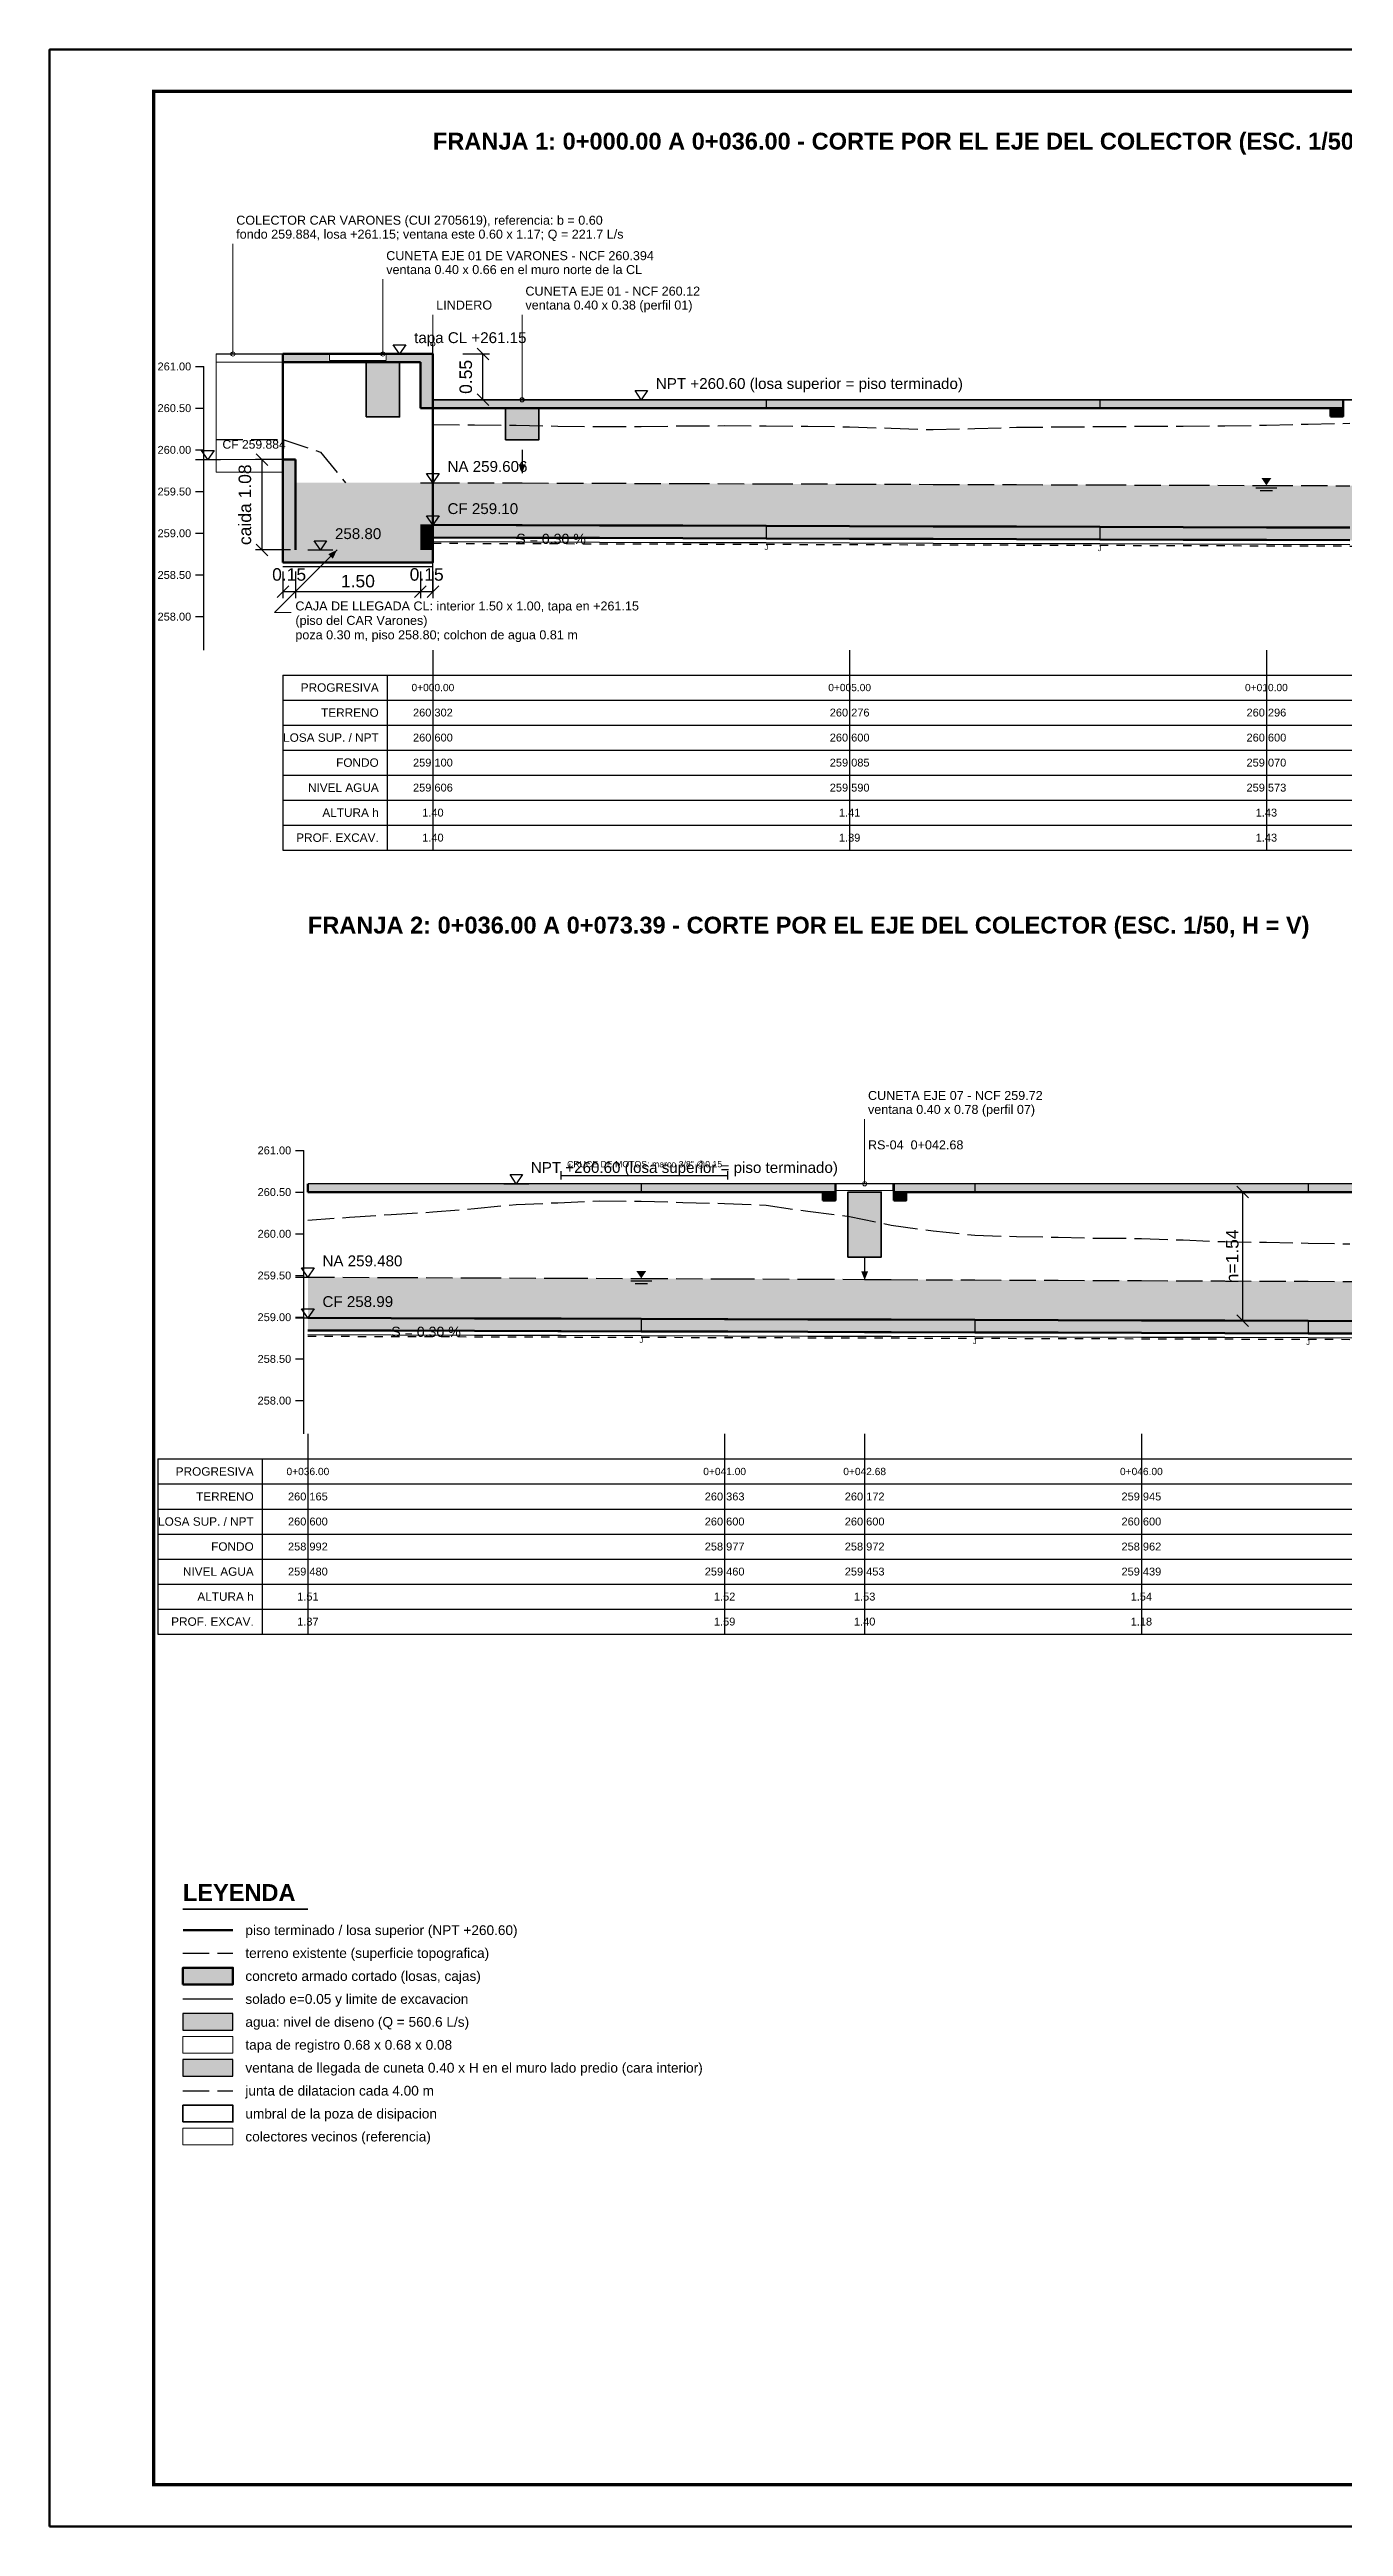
# Model space of a CAD drawing. Header units: metres. Extents: x 349021 to 349543, y 9281040 to 9281959.
# Drawn here: x 349240.98 to 349256.5, y 9281839.79 to 9281869.49 of the extents above; entities that cross this region are included whole.
import ezdxf
from ezdxf.enums import TextEntityAlignment as Align

# ---------------------------------------------------------------- set-up
doc = ezdxf.new("R2010")
doc.units = ezdxf.units.M
doc.header["$LTSCALE"] = 0.25
for name, pattern in [('DASHED', [1.524, 1.27, -0.254]), ('HIDDEN', [0.375, 0.25, -0.125]), ('PHANTOM', [6.35, 3.175, -0.635, 0.635, -0.635, 0.635, -0.635])]:
    doc.linetypes.add(name, pattern=pattern)
for name, color, linetype, lineweight in [('AGUA', 150, 'DASHED', 25), ('ARQ-BASE', 8, 'CONTINUOUS', 13), ('CONCRETO', 250, 'CONTINUOUS', 50), ('COTAS', 94, 'CONTINUOUS', 18), ('CUNETA', 3, 'CONTINUOUS', 35), ('LLAMADAS', 30, 'CONTINUOUS', 18), ('MARCO', 7, 'CONTINUOUS', 50), ('MARCO-METALICO', 32, 'CONTINUOUS', 40), ('POZA', 34, 'CONTINUOUS', 35), ('REGISTRO-TAPA', 30, 'CONTINUOUS', 18), ('TERRENO', 7, 'CONTINUOUS', 30), ('TITULOS', 160, 'CONTINUOUS', 35)]:
    doc.layers.add(name, color=color, linetype=linetype, lineweight=lineweight)
for name, color, linetype, true_color in [('AGUA-RELLENO', 150, 'CONTINUOUS', 0xcde4f6), ('CONCRETO-ACHURADO', 8, 'CONTINUOUS', 0xe2e2e2), ('ISO-CUNETA', 94, 'CONTINUOUS', 0xa8d6a8)]:
    doc.layers.add(name, color=color, linetype=linetype, true_color=true_color)
for name, color, linetype in [('AGUA-SIMBOLO', 150, 'CONTINUOUS'), ('CRUCE-VEHICULAR', 30, 'CONTINUOUS'), ('EXCAVACION', 8, 'HIDDEN'), ('FLUJO', 150, 'CONTINUOUS'), ('GUITARRA', 8, 'CONTINUOUS'), ('JUNTAS', 8, 'DASHED'), ('LEYENDA', 7, 'CONTINUOUS'), ('LINDERO', 6, 'PHANTOM'), ('NIVELES', 7, 'CONTINUOUS'), ('PROGRESIVAS', 5, 'CONTINUOUS'), ('SOLADO', 8, 'CONTINUOUS'), ('TERRENO-EXISTENTE', 8, 'DASHED'), ('TEXTOS', 7, 'CONTINUOUS')]:
    doc.layers.add(name, color=color, linetype=linetype)
doc.styles.get("Standard").update_dxf_attribs({"font": 'arial.ttf'})
doc.styles.add('TITULOS', font='arialbd.ttf')
doc.dimstyles.new('COT-50', dxfattribs={"dimscale": 0.05, "dimtxt": 3, "dimasz": 2.2, "dimexe": 1.6, "dimexo": 1.2, "dimgap": 1, "dimtad": 1, "dimzin": 0, "dimdsep": 46, "dimtxsty": 'Standard', "dimtsz": 1.4, "dimcen": 2.5, "dimclrd": 256, "dimclre": 256, "dimclrt": 7, "dimazin": 3, "dimtfac": 1, "dimtmove": 0, "dimatfit": 3})

# ---------------------------------------------------------------- blocks, each defined once
blk = doc.blocks.new('SIMB-AGUA')
at = {"layer": 'AGUA-SIMBOLO'}
for p, q in [((-2.5, -0.6), (2.5, -0.6)), ((-1.5, -1.2), (1.5, -1.2))]:
    blk.add_line(p, q, dxfattribs=at)
blk.add_solid([(0, 0), (-1.2, 1.8), (1.2, 1.8)], dxfattribs=at)
blk = doc.blocks.new('SIMB-FLECHA')
at = {"layer": 'FLUJO'}
blk.add_lwpolyline([(-4, 0), (4, 0)], dxfattribs=at)
blk.add_solid([(4, 0), (1, 1.2), (1, -1.2)], dxfattribs=at)
blk = doc.blocks.new('SIMB-NIVEL')
at = {"layer": 'NIVELES'}
blk.add_line((-3, 0), (3, 0), dxfattribs=at)
blk.add_lwpolyline([(0, 0), (-1.5, 2.2), (1.5, 2.2)], close=True, dxfattribs=at)

msp = doc.modelspace()

# ---------------------------------------------------------------- hatches: boundary and pattern name
at = {"layer": 'AGUA-RELLENO', "true_color": 0xcde4f6}
h = msp.add_hatch(color=7, dxfattribs=at)
h.dxf.hatch_style = 1
h.paths.add_polyline_path([(349243.93, 9281863.49), (349245.43, 9281863.49), (349245.43, 9281863.79), (349245.58, 9281863.79), (349245.58, 9281864.296), (349243.93, 9281864.296)])
h = msp.add_hatch(color=7, dxfattribs=at)
h.dxf.hatch_style = 1
h.paths.add_polyline_path([(349245.58, 9281863.79), (349246.58, 9281863.787), (349246.65, 9281863.787), (349247.58, 9281863.784), (349248.58, 9281863.781), (349249.58, 9281863.778), (349250.58, 9281863.775), (349251.58, 9281863.772), (349252.58, 9281863.769), (349253.58, 9281863.766), (349254.58, 9281863.763), (349255.58, 9281863.76), (349256.58, 9281863.757), (349256.85, 9281863.756), (349257.58, 9281863.754), (349258.58, 9281863.751), (349259.58, 9281863.748), (349260.58, 9281863.745), (349261.58, 9281863.742), (349262.58, 9281863.739), (349263.58, 9281863.736), (349264.58, 9281863.733), (349265.58, 9281863.73), (349266.58, 9281863.727), (349267.58, 9281863.724), (349268.58, 9281863.721), (349269.58, 9281863.718), (349270.58, 9281863.715), (349271.58, 9281863.712), (349271.9, 9281863.711), (349271.9, 9281863.711), (349272.58, 9281863.709), (349273.58, 9281863.706), (349274.58, 9281863.703), (349275.58, 9281863.7), (349276.58, 9281863.697), (349276.91, 9281863.696), (349276.91, 9281863.696), (349277.58, 9281863.694), (349278.08, 9281863.692), (349278.58, 9281863.691), (349279.58, 9281863.688), (349280.58, 9281863.685), (349281.58, 9281863.682), (349281.58, 9281864.17), (349280.58, 9281864.173), (349279.58, 9281864.177), (349278.58, 9281864.181), (349278.08, 9281864.183), (349277.58, 9281864.185), (349276.91, 9281864.187), (349276.91, 9281864.187), (349276.58, 9281864.189), (349275.58, 9281864.192), (349274.58, 9281864.196), (349273.58, 9281864.2), (349272.58, 9281864.203), (349271.9, 9281864.206), (349271.9, 9281864.206), (349271.58, 9281864.207), (349270.58, 9281864.211), (349269.58, 9281864.214), (349268.58, 9281864.218), (349267.58, 9281864.221), (349266.58, 9281864.225), (349265.58, 9281864.229), (349264.58, 9281864.232), (349263.58, 9281864.236), (349262.58, 9281864.239), (349261.58, 9281864.242), (349260.58, 9281864.246), (349259.58, 9281864.249), (349258.58, 9281864.253), (349257.58, 9281864.256), (349256.85, 9281864.259), (349256.58, 9281864.26), (349255.58, 9281864.263), (349254.58, 9281864.266), (349253.58, 9281864.27), (349252.58, 9281864.273), (349251.58, 9281864.276), (349250.58, 9281864.28), (349249.58, 9281864.283), (349248.58, 9281864.286), (349247.58, 9281864.29), (349246.65, 9281864.293), (349246.58, 9281864.293), (349245.58, 9281864.296)])
h = msp.add_hatch(color=7, dxfattribs=at)
h.dxf.hatch_style = 1
h.paths.add_polyline_path([(349244.08, 9281854.282), (349245.08, 9281854.279), (349246.08, 9281854.276), (349247.08, 9281854.273), (349247.12, 9281854.273), (349247.12, 9281854.273), (349248.08, 9281854.27), (349249.08, 9281854.267), (349249.12, 9281854.267), (349249.12, 9281854.267), (349250.08, 9281854.264), (349250.76, 9281854.262), (349251.08, 9281854.261), (349252.08, 9281854.258), (349253.08, 9281854.255), (349254.08, 9281854.252), (349255.08, 9281854.249), (349256.08, 9281854.246), (349257.08, 9281854.243), (349258.08, 9281854.24), (349259.08, 9281854.237), (349260.08, 9281854.234), (349261.08, 9281854.231), (349262.08, 9281854.228), (349263.08, 9281854.225), (349264.08, 9281854.222), (349265.08, 9281854.219), (349266.08, 9281854.216), (349266.885, 9281854.214), (349266.89, 9281854.214), (349267.08, 9281854.213), (349268.08, 9281854.21), (349268.97, 9281854.207), (349269.08, 9281854.207), (349270.08, 9281854.204), (349271.08, 9281854.201), (349272.08, 9281854.198), (349273.08, 9281854.195), (349274.08, 9281854.192), (349274.967, 9281854.189), (349274.97, 9281854.189), (349275.08, 9281854.189), (349276.08, 9281854.186), (349277.08, 9281854.183), (349277.64, 9281854.181), (349277.967, 9281854.18), (349277.967, 9281854.549), (349277.64, 9281854.568), (349277.08, 9281854.58), (349276.08, 9281854.595), (349275.08, 9281854.607), (349274.97, 9281854.608), (349274.967, 9281854.608), (349274.08, 9281854.616), (349273.08, 9281854.625), (349272.08, 9281854.632), (349271.08, 9281854.64), (349270.08, 9281854.646), (349269.08, 9281854.653), (349268.97, 9281854.654), (349268.08, 9281854.659), (349267.08, 9281854.665), (349266.89, 9281854.666), (349266.885, 9281854.666), (349266.08, 9281854.671), (349265.08, 9281854.676), (349264.08, 9281854.681), (349263.08, 9281854.687), (349262.08, 9281854.692), (349261.08, 9281854.697), (349260.08, 9281854.701), (349259.08, 9281854.706), (349258.08, 9281854.711), (349257.08, 9281854.715), (349256.08, 9281854.72), (349255.08, 9281854.724), (349254.08, 9281854.729), (349253.08, 9281854.733), (349252.08, 9281854.737), (349251.08, 9281854.741), (349250.76, 9281854.743), (349250.08, 9281854.746), (349249.12, 9281854.75), (349249.12, 9281854.75), (349249.08, 9281854.75), (349248.08, 9281854.754), (349247.12, 9281854.758), (349247.12, 9281854.758), (349247.08, 9281854.758), (349246.08, 9281854.762), (349245.08, 9281854.766), (349244.08, 9281854.77)])
h = msp.add_hatch(color=7, dxfattribs=at)
h.dxf.hatch_style = 1
h.paths.add_polyline_path([(349242.58, 9281845.74), (349243.18, 9281845.74), (349243.18, 9281845.94), (349242.58, 9281845.94)])
at = {"layer": 'CONCRETO-ACHURADO', "true_color": 0xe2e2e2}
h = msp.add_hatch(color=7, dxfattribs=at)
h.dxf.hatch_style = 1
h.paths.add_polyline_path([(349243.78, 9281865.74), (349244.33, 9281865.74), (349244.33, 9281865.84), (349243.78, 9281865.84)])
h = msp.add_hatch(color=7, dxfattribs=at)
h.dxf.hatch_style = 1
h.paths.add_polyline_path([(349245.03, 9281865.74), (349245.58, 9281865.74), (349245.58, 9281865.84), (349245.03, 9281865.84)])
h = msp.add_hatch(color=7, dxfattribs=at)
h.dxf.hatch_style = 1
h.paths.add_polyline_path([(349245.43, 9281865.19), (349245.58, 9281865.19), (349245.58, 9281865.74), (349245.43, 9281865.74)])
h = msp.add_hatch(color=7, dxfattribs=at)
h.dxf.hatch_style = 1
h.paths.add_polyline_path([(349245.58, 9281865.29), (349256.5, 9281865.29), (349256.5, 9281865.19), (349255.58, 9281865.19), (349254.58, 9281865.19), (349253.58, 9281865.19), (349252.58, 9281865.19), (349251.58, 9281865.19), (349250.58, 9281865.19), (349249.58, 9281865.19), (349248.58, 9281865.19), (349247.58, 9281865.19), (349246.65, 9281865.19), (349246.58, 9281865.19), (349245.58, 9281865.19)])
h = msp.add_hatch(color=7, dxfattribs=at)
h.dxf.hatch_style = 1
h.paths.add_polyline_path([(349256.35, 9281865.09), (349256.5, 9281865.09), (349256.5, 9281865.19), (349256.35, 9281865.19)])
h = msp.add_hatch(color=7, dxfattribs=at)
h.dxf.hatch_style = 1
h.paths.add_polyline_path([(349243.78, 9281863.49), (349243.93, 9281863.49), (349243.93, 9281864.574), (349243.78, 9281864.574)])
h = msp.add_hatch(color=7, dxfattribs=at)
h.dxf.hatch_style = 1
h.paths.add_polyline_path([(349245.43, 9281863.49), (349245.58, 9281863.49), (349245.58, 9281863.79), (349245.43, 9281863.79)])
h = msp.add_hatch(color=7, dxfattribs=at)
h.dxf.hatch_style = 1
h.paths.add_polyline_path([(349245.58, 9281863.79), (349246.58, 9281863.787), (349246.65, 9281863.787), (349247.58, 9281863.784), (349248.58, 9281863.781), (349249.58, 9281863.778), (349250.58, 9281863.775), (349251.58, 9281863.772), (349252.58, 9281863.769), (349253.58, 9281863.766), (349254.58, 9281863.763), (349255.58, 9281863.76), (349256.58, 9281863.757), (349256.85, 9281863.756), (349257.58, 9281863.754), (349258.58, 9281863.751), (349259.58, 9281863.748), (349260.58, 9281863.745), (349261.58, 9281863.742), (349262.58, 9281863.739), (349263.58, 9281863.736), (349264.58, 9281863.733), (349265.58, 9281863.73), (349266.58, 9281863.727), (349267.58, 9281863.724), (349268.58, 9281863.721), (349269.58, 9281863.718), (349270.58, 9281863.715), (349271.58, 9281863.712), (349271.9, 9281863.711), (349271.9, 9281863.711), (349272.58, 9281863.709), (349273.58, 9281863.706), (349274.58, 9281863.703), (349275.58, 9281863.7), (349276.58, 9281863.697), (349276.91, 9281863.696), (349276.91, 9281863.696), (349277.58, 9281863.694), (349278.08, 9281863.692), (349278.58, 9281863.691), (349279.58, 9281863.688), (349280.58, 9281863.685), (349281.58, 9281863.682), (349281.58, 9281863.532), (349280.58, 9281863.535), (349279.58, 9281863.538), (349278.58, 9281863.541), (349278.08, 9281863.542), (349277.58, 9281863.544), (349276.91, 9281863.546), (349276.91, 9281863.546), (349276.58, 9281863.547), (349275.58, 9281863.55), (349274.58, 9281863.553), (349273.58, 9281863.556), (349272.58, 9281863.559), (349271.9, 9281863.561), (349271.9, 9281863.561), (349271.58, 9281863.562), (349270.58, 9281863.565), (349269.58, 9281863.568), (349268.58, 9281863.571), (349267.58, 9281863.574), (349266.58, 9281863.577), (349265.58, 9281863.58), (349264.58, 9281863.583), (349263.58, 9281863.586), (349262.58, 9281863.589), (349261.58, 9281863.592), (349260.58, 9281863.595), (349259.58, 9281863.598), (349258.58, 9281863.601), (349257.58, 9281863.604), (349256.85, 9281863.606), (349256.58, 9281863.607), (349255.58, 9281863.61), (349254.58, 9281863.613), (349253.58, 9281863.616), (349252.58, 9281863.619), (349251.58, 9281863.622), (349250.58, 9281863.625), (349249.58, 9281863.628), (349248.58, 9281863.631), (349247.58, 9281863.634), (349246.65, 9281863.637), (349246.58, 9281863.637), (349245.58, 9281863.64)])
h = msp.add_hatch(color=7, dxfattribs=at)
h.dxf.hatch_style = 1
h.paths.add_polyline_path([(349243.78, 9281863.34), (349245.58, 9281863.34), (349245.58, 9281863.49), (349243.78, 9281863.49)])
h = msp.add_hatch(color=7, dxfattribs=at)
h.dxf.hatch_style = 1
h.paths.add_polyline_path([(349244.08, 9281855.89), (349250.41, 9281855.89), (349250.41, 9281855.79), (349250.08, 9281855.79), (349249.12, 9281855.79), (349249.12, 9281855.79), (349249.08, 9281855.79), (349248.08, 9281855.79), (349247.12, 9281855.79), (349247.12, 9281855.79), (349247.08, 9281855.79), (349246.08, 9281855.79), (349245.08, 9281855.79), (349244.08, 9281855.79)])
h = msp.add_hatch(color=7, dxfattribs=at)
h.dxf.hatch_style = 1
h.paths.add_polyline_path([(349251.11, 9281855.89), (349259.73, 9281855.89), (349259.73, 9281855.79), (349259.08, 9281855.79), (349258.08, 9281855.79), (349257.08, 9281855.79), (349256.08, 9281855.79), (349255.08, 9281855.79), (349254.08, 9281855.79), (349253.08, 9281855.79), (349252.08, 9281855.79), (349251.11, 9281855.79)])
h = msp.add_hatch(color=7, dxfattribs=at)
h.dxf.hatch_style = 1
h.paths.add_polyline_path([(349250.26, 9281855.69), (349250.41, 9281855.69), (349250.41, 9281855.79), (349250.26, 9281855.79)])
h = msp.add_hatch(color=7, dxfattribs=at)
h.dxf.hatch_style = 1
h.paths.add_polyline_path([(349251.11, 9281855.69), (349251.26, 9281855.69), (349251.26, 9281855.79), (349251.11, 9281855.79)])
h = msp.add_hatch(color=7, dxfattribs=at)
h.dxf.hatch_style = 1
h.paths.add_polyline_path([(349244.08, 9281854.282), (349245.08, 9281854.279), (349246.08, 9281854.276), (349247.08, 9281854.273), (349247.12, 9281854.273), (349247.12, 9281854.273), (349248.08, 9281854.27), (349249.08, 9281854.267), (349249.12, 9281854.267), (349249.12, 9281854.267), (349250.08, 9281854.264), (349250.76, 9281854.262), (349251.08, 9281854.261), (349252.08, 9281854.258), (349253.08, 9281854.255), (349254.08, 9281854.252), (349255.08, 9281854.249), (349256.08, 9281854.246), (349257.08, 9281854.243), (349258.08, 9281854.24), (349259.08, 9281854.237), (349260.08, 9281854.234), (349261.08, 9281854.231), (349262.08, 9281854.228), (349263.08, 9281854.225), (349264.08, 9281854.222), (349265.08, 9281854.219), (349266.08, 9281854.216), (349266.885, 9281854.214), (349266.89, 9281854.214), (349267.08, 9281854.213), (349268.08, 9281854.21), (349268.97, 9281854.207), (349269.08, 9281854.207), (349270.08, 9281854.204), (349271.08, 9281854.201), (349272.08, 9281854.198), (349273.08, 9281854.195), (349274.08, 9281854.192), (349274.967, 9281854.189), (349274.97, 9281854.189), (349275.08, 9281854.189), (349276.08, 9281854.186), (349277.08, 9281854.183), (349277.64, 9281854.181), (349277.967, 9281854.18), (349277.967, 9281854.03), (349277.64, 9281854.031), (349277.08, 9281854.033), (349276.08, 9281854.036), (349275.08, 9281854.039), (349274.97, 9281854.039), (349274.967, 9281854.039), (349274.08, 9281854.042), (349273.08, 9281854.045), (349272.08, 9281854.048), (349271.08, 9281854.051), (349270.08, 9281854.054), (349269.08, 9281854.057), (349268.97, 9281854.057), (349268.08, 9281854.06), (349267.08, 9281854.063), (349266.89, 9281854.064), (349266.885, 9281854.064), (349266.08, 9281854.066), (349265.08, 9281854.069), (349264.08, 9281854.072), (349263.08, 9281854.075), (349262.08, 9281854.078), (349261.08, 9281854.081), (349260.08, 9281854.084), (349259.08, 9281854.087), (349258.08, 9281854.09), (349257.08, 9281854.093), (349256.08, 9281854.096), (349255.08, 9281854.099), (349254.08, 9281854.102), (349253.08, 9281854.105), (349252.08, 9281854.108), (349251.08, 9281854.111), (349250.76, 9281854.112), (349250.08, 9281854.114), (349249.12, 9281854.117), (349249.12, 9281854.117), (349249.08, 9281854.117), (349248.08, 9281854.12), (349247.12, 9281854.123), (349247.12, 9281854.123), (349247.08, 9281854.123), (349246.08, 9281854.126), (349245.08, 9281854.129), (349244.08, 9281854.132)])
h = msp.add_hatch(color=7, dxfattribs=at)
h.dxf.hatch_style = 1
h.paths.add_polyline_path([(349242.58, 9281846.29), (349243.18, 9281846.29), (349243.18, 9281846.49), (349242.58, 9281846.49)])
at = {"layer": 'ISO-CUNETA', "true_color": 0xa8d6a8}
h = msp.add_hatch(color=7, dxfattribs=at)
h.dxf.hatch_style = 1
h.paths.add_polyline_path([(349244.78, 9281865.084), (349245.18, 9281865.084), (349245.18, 9281865.74), (349244.78, 9281865.74)])
h = msp.add_hatch(color=7, dxfattribs=at)
h.dxf.hatch_style = 1
h.paths.add_polyline_path([(349246.45, 9281864.81), (349246.85, 9281864.81), (349246.85, 9281865.19), (349246.45, 9281865.19)])
h = msp.add_hatch(color=7, dxfattribs=at)
h.dxf.hatch_style = 1
h.paths.add_polyline_path([(349250.56, 9281855.01), (349250.96, 9281855.01), (349250.96, 9281855.79), (349250.56, 9281855.79)])
h = msp.add_hatch(color=7, dxfattribs=at)
h.dxf.hatch_style = 1
h.paths.add_polyline_path([(349242.58, 9281845.19), (349243.18, 9281845.19), (349243.18, 9281845.39), (349242.58, 9281845.39)])

# ---------------------------------------------------------------- linework, layer by layer
at = {"layer": 'AGUA'}
for points in [[(349242.98, 9281864.814), (349243.78, 9281864.814), (349244.23, 9281864.664), (349244.53, 9281864.296)], [(349245.58, 9281864.296), (349246.58, 9281864.293), (349246.65, 9281864.293), (349247.58, 9281864.29), (349248.58, 9281864.286), (349249.58, 9281864.283), (349250.58, 9281864.28), (349251.58, 9281864.276), (349252.58, 9281864.273), (349253.58, 9281864.27), (349254.58, 9281864.266), (349255.58, 9281864.263), (349256.58, 9281864.26)], [(349244.08, 9281854.77), (349245.08, 9281854.766), (349246.08, 9281854.762), (349247.08, 9281854.758), (349247.12, 9281854.758), (349247.12, 9281854.758), (349248.08, 9281854.754), (349249.08, 9281854.75), (349249.12, 9281854.75), (349249.12, 9281854.75), (349250.08, 9281854.746), (349250.76, 9281854.743), (349251.08, 9281854.741), (349252.08, 9281854.737), (349253.08, 9281854.733), (349254.08, 9281854.729), (349255.08, 9281854.724), (349256.08, 9281854.72), (349257.08, 9281854.715)]]:
    msp.add_lwpolyline(points, dxfattribs=at)
at = {"layer": 'AGUA-RELLENO'}
msp.add_lwpolyline([(349242.58, 9281845.74), (349243.18, 9281845.74), (349243.18, 9281845.94), (349242.58, 9281845.94)], close=True, dxfattribs=at)
at = {"layer": 'ARQ-BASE'}
for points in [[(349242.98, 9281864.424), (349243.78, 9281864.424), (349243.78, 9281865.84), (349242.98, 9281865.84)], [(349242.98, 9281864.574), (349243.78, 9281864.574), (349243.78, 9281865.74), (349242.98, 9281865.74)], [(349242.58, 9281844.365), (349243.18, 9281844.365), (349243.18, 9281844.565), (349242.58, 9281844.565)]]:
    msp.add_lwpolyline(points, close=True, dxfattribs=at)
at = {"layer": 'CONCRETO'}
for p, q in [((349243.78, 9281865.74), (349245.43, 9281865.74)), ((349245.43, 9281865.19), (349245.43, 9281865.74)), ((349245.43, 9281865.19), (349245.58, 9281865.19)), ((349245.58, 9281865.29), (349245.58, 9281865.19)), ((349256.5, 9281865.29), (349256.5, 9281865.19)), ((349243.93, 9281864.574), (349243.78, 9281864.574)), ((349243.93, 9281863.49), (349243.93, 9281864.574)), ((349244.08, 9281855.89), (349244.08, 9281855.79)), ((349250.41, 9281855.89), (349250.41, 9281855.79)), ((349251.11, 9281855.89), (349251.11, 9281855.79))]:
    msp.add_line(p, q, dxfattribs=at)
for points in [[(349243.78, 9281863.34), (349245.58, 9281863.34), (349245.58, 9281865.29), (349245.58, 9281865.84), (349243.78, 9281865.84), (349243.78, 9281865.74), (349243.78, 9281864.574), (349243.78, 9281863.34)], [(349245.58, 9281865.19), (349246.58, 9281865.19), (349246.65, 9281865.19), (349247.58, 9281865.19), (349248.58, 9281865.19), (349249.58, 9281865.19), (349250.58, 9281865.19), (349251.58, 9281865.19), (349252.58, 9281865.19), (349253.58, 9281865.19), (349254.58, 9281865.19), (349255.58, 9281865.19), (349256.5, 9281865.19)], [(349245.58, 9281863.79), (349246.58, 9281863.787), (349246.65, 9281863.787), (349247.58, 9281863.784), (349248.58, 9281863.781), (349249.58, 9281863.778), (349250.58, 9281863.775), (349251.58, 9281863.772), (349252.58, 9281863.769), (349253.58, 9281863.766), (349254.58, 9281863.763), (349255.58, 9281863.76), (349256.58, 9281863.757)], [(349245.58, 9281863.64), (349246.58, 9281863.637), (349246.65, 9281863.637), (349247.58, 9281863.634), (349248.58, 9281863.631), (349249.58, 9281863.628), (349250.58, 9281863.625), (349251.58, 9281863.622), (349252.58, 9281863.619), (349253.58, 9281863.616), (349254.58, 9281863.613), (349255.58, 9281863.61), (349256.58, 9281863.607)], [(349244.08, 9281855.79), (349245.08, 9281855.79), (349246.08, 9281855.79), (349247.08, 9281855.79), (349247.12, 9281855.79), (349247.12, 9281855.79), (349248.08, 9281855.79), (349249.08, 9281855.79), (349249.12, 9281855.79), (349249.12, 9281855.79), (349250.08, 9281855.79), (349250.41, 9281855.79)], [(349251.11, 9281855.79), (349252.08, 9281855.79), (349253.08, 9281855.79), (349254.08, 9281855.79), (349255.08, 9281855.79), (349256.08, 9281855.79), (349257.08, 9281855.79), (349258.08, 9281855.79), (349259.08, 9281855.79), (349259.73, 9281855.79)], [(349244.08, 9281854.282), (349245.08, 9281854.279), (349246.08, 9281854.276), (349247.08, 9281854.273), (349247.12, 9281854.273), (349247.12, 9281854.273), (349248.08, 9281854.27), (349249.08, 9281854.267), (349249.12, 9281854.267), (349249.12, 9281854.267), (349250.08, 9281854.264), (349250.76, 9281854.262), (349251.08, 9281854.261), (349252.08, 9281854.258), (349253.08, 9281854.255), (349254.08, 9281854.252), (349255.08, 9281854.249), (349256.08, 9281854.246), (349257.08, 9281854.243)], [(349244.08, 9281854.132), (349245.08, 9281854.129), (349246.08, 9281854.126), (349247.08, 9281854.123), (349247.12, 9281854.123), (349247.12, 9281854.123), (349248.08, 9281854.12), (349249.08, 9281854.117), (349249.12, 9281854.117), (349249.12, 9281854.117), (349250.08, 9281854.114), (349250.76, 9281854.112), (349251.08, 9281854.111), (349252.08, 9281854.108), (349253.08, 9281854.105), (349254.08, 9281854.102), (349255.08, 9281854.099), (349256.08, 9281854.096), (349257.08, 9281854.093)]]:
    msp.add_lwpolyline(points, dxfattribs=at)
for points in [[(349256.35, 9281865.09), (349256.5, 9281865.09), (349256.5, 9281865.19), (349256.35, 9281865.19)], [(349250.26, 9281855.69), (349250.41, 9281855.69), (349250.41, 9281855.79), (349250.26, 9281855.79)], [(349251.11, 9281855.69), (349251.26, 9281855.69), (349251.26, 9281855.79), (349251.11, 9281855.79)], [(349242.58, 9281846.29), (349243.18, 9281846.29), (349243.18, 9281846.49), (349242.58, 9281846.49)]]:
    msp.add_lwpolyline(points, close=True, dxfattribs=at)
at = {"layer": 'CRUCE-VEHICULAR'}
for p, q in [((349247.12, 9281855.94), (349247.12, 9281856.04)), ((349247.12, 9281855.99), (349249.12, 9281855.99)), ((349249.12, 9281855.94), (349249.12, 9281856.04))]:
    msp.add_line(p, q, dxfattribs=at)
at = {"layer": 'CUNETA'}
for p, q in [((349246.45, 9281864.81), (349246.85, 9281864.81)), ((349250.56, 9281855.01), (349250.96, 9281855.01))]:
    msp.add_line(p, q, dxfattribs=at)
for points in [[(349244.78, 9281865.084), (349245.18, 9281865.084), (349245.18, 9281865.74), (349244.78, 9281865.74)], [(349246.45, 9281864.81), (349246.85, 9281864.81), (349246.85, 9281865.19), (349246.45, 9281865.19)], [(349250.56, 9281855.01), (349250.96, 9281855.01), (349250.96, 9281855.79), (349250.56, 9281855.79)]]:
    msp.add_lwpolyline(points, close=True, dxfattribs=at)
at = {"layer": 'EXCAVACION'}
for points in [[(349245.58, 9281863.57), (349281.58, 9281863.462)], [(349244.08, 9281854.062), (349277.64, 9281853.961)]]:
    msp.add_lwpolyline(points, dxfattribs=at)
at = {"layer": 'GUITARRA'}
for p, q in [((349242.73, 9281865.69), (349242.83, 9281865.69)), ((349242.83, 9281862.29), (349242.83, 9281865.69)), ((349242.73, 9281865.19), (349242.83, 9281865.19)), ((349242.73, 9281864.69), (349242.83, 9281864.69)), ((349242.73, 9281864.19), (349242.83, 9281864.19)), ((349242.73, 9281863.69), (349242.83, 9281863.69)), ((349242.73, 9281863.19), (349242.83, 9281863.19)), ((349242.73, 9281862.69), (349242.83, 9281862.69)), ((349245.58, 9281862.29), (349245.58, 9281861.99)), ((349250.58, 9281862.29), (349250.58, 9281861.99)), ((349255.58, 9281862.29), (349255.58, 9281861.99)), ((349243.78, 9281861.99), (349282.03, 9281861.99)), ((349243.78, 9281861.99), (349243.78, 9281859.89)), ((349245.03, 9281861.99), (349245.03, 9281859.89)), ((349245.58, 9281861.99), (349245.58, 9281859.89)), ((349250.58, 9281861.99), (349250.58, 9281859.89)), ((349255.58, 9281861.99), (349255.58, 9281859.89)), ((349243.78, 9281861.69), (349282.03, 9281861.69)), ((349243.78, 9281861.39), (349282.03, 9281861.39)), ((349243.78, 9281861.09), (349282.03, 9281861.09)), ((349243.78, 9281860.79), (349282.03, 9281860.79)), ((349243.78, 9281860.49), (349282.03, 9281860.49)), ((349243.78, 9281860.19), (349282.03, 9281860.19)), ((349243.78, 9281859.89), (349282.03, 9281859.89)), ((349243.93, 9281856.29), (349244.03, 9281856.29)), ((349244.03, 9281852.89), (349244.03, 9281856.29)), ((349243.93, 9281855.79), (349244.03, 9281855.79)), ((349243.93, 9281855.29), (349244.03, 9281855.29)), ((349243.93, 9281854.79), (349244.03, 9281854.79)), ((349243.93, 9281854.29), (349244.03, 9281854.29)), ((349243.93, 9281853.79), (349244.03, 9281853.79)), ((349243.93, 9281853.29), (349244.03, 9281853.29)), ((349244.08, 9281852.89), (349244.08, 9281852.59)), ((349249.08, 9281852.89), (349249.08, 9281852.59)), ((349250.76, 9281852.89), (349250.76, 9281852.59)), ((349254.08, 9281852.89), (349254.08, 9281852.59)), ((349242.28, 9281852.59), (349281.917, 9281852.59)), ((349242.28, 9281852.59), (349242.28, 9281850.49)), ((349243.53, 9281852.59), (349243.53, 9281850.49)), ((349244.08, 9281852.59), (349244.08, 9281850.49)), ((349249.08, 9281852.59), (349249.08, 9281850.49)), ((349250.76, 9281852.59), (349250.76, 9281850.49)), ((349254.08, 9281852.59), (349254.08, 9281850.49)), ((349242.28, 9281852.29), (349281.917, 9281852.29)), ((349242.28, 9281851.99), (349281.917, 9281851.99)), ((349242.28, 9281851.69), (349281.917, 9281851.69)), ((349242.28, 9281851.39), (349281.917, 9281851.39)), ((349242.28, 9281851.09), (349281.917, 9281851.09)), ((349242.28, 9281850.79), (349281.917, 9281850.79)), ((349242.28, 9281850.49), (349281.917, 9281850.49))]:
    msp.add_line(p, q, dxfattribs=at)
at = {"layer": 'ISO-CUNETA'}
msp.add_lwpolyline([(349242.58, 9281845.19), (349243.18, 9281845.19), (349243.18, 9281845.39), (349242.58, 9281845.39)], close=True, dxfattribs=at)
at = {"layer": 'JUNTAS'}
for p, q in [((349249.58, 9281865.29), (349249.58, 9281865.19)), ((349253.58, 9281865.29), (349253.58, 9281865.19)), ((349249.58, 9281863.778), (349249.58, 9281863.628)), ((349253.58, 9281863.766), (349253.58, 9281863.616)), ((349248.08, 9281855.89), (349248.08, 9281855.79)), ((349252.08, 9281855.89), (349252.08, 9281855.79)), ((349256.08, 9281855.89), (349256.08, 9281855.79)), ((349248.08, 9281854.27), (349248.08, 9281854.12)), ((349252.08, 9281854.258), (349252.08, 9281854.108)), ((349256.08, 9281854.246), (349256.08, 9281854.096)), ((349242.58, 9281845.015), (349243.18, 9281845.015))]:
    msp.add_line(p, q, dxfattribs=at)
at = {"layer": 'LINDERO'}
msp.add_line((349245.58, 9281862.99), (349245.58, 9281865.96), dxfattribs=at)
at = {"layer": 'LLAMADAS'}
for p, q in [((349243.18, 9281865.84), (349243.18, 9281867.16)), ((349244.98, 9281865.84), (349244.98, 9281866.735)), ((349245.58, 9281865.96), (349245.58, 9281866.31)), ((349246.65, 9281865.29), (349246.65, 9281866.31)), ((349243.68, 9281862.74), (349244.43, 9281863.49)), ((349243.88, 9281862.74), (349243.68, 9281862.74)), ((349250.76, 9281855.89), (349250.76, 9281856.665)), ((349250.76, 9281855.89), (349250.76, 9281856.24))]:
    msp.add_line(p, q, dxfattribs=at)
for centre in [(349245.58, 9281865.96), (349243.18, 9281865.84), (349244.98, 9281865.84), (349246.65, 9281865.29), (349250.76, 9281855.89), (349250.76, 9281855.89)]:
    msp.add_circle(centre, 0.025, dxfattribs=at)
msp.add_solid([(349244.43, 9281863.49), (349244.325, 9281863.439), (349244.379, 9281863.385)], dxfattribs=at)
at = {"layer": 'MARCO'}
msp.add_lwpolyline([(349240.98, 9281839.79), (349283.03, 9281839.79), (349283.03, 9281869.49), (349240.98, 9281869.49)], close=True, dxfattribs=at)
at = {"layer": 'MARCO', "const_width": 0.04}
msp.add_lwpolyline([(349242.23, 9281840.29), (349282.53, 9281840.29), (349282.53, 9281868.99), (349242.23, 9281868.99)], close=True, dxfattribs=at)
at = {"layer": 'MARCO-METALICO'}
for p, q in [((349256.5, 9281865.19), (349256.5, 9281865.29)), ((349250.41, 9281855.79), (349250.41, 9281855.89)), ((349251.11, 9281855.79), (349251.11, 9281855.89))]:
    msp.add_line(p, q, dxfattribs=at)
at = {"layer": 'POZA'}
msp.add_lwpolyline([(349242.58, 9281844.64), (349243.18, 9281844.64), (349243.18, 9281844.84), (349242.58, 9281844.84)], close=True, dxfattribs=at)
at = {"layer": 'REGISTRO-TAPA'}
for points in [[(349244.34, 9281865.76), (349245.02, 9281865.76), (349245.02, 9281865.84), (349244.34, 9281865.84)], [(349250.42, 9281855.81), (349251.1, 9281855.81), (349251.1, 9281855.89), (349250.42, 9281855.89)], [(349242.58, 9281845.465), (349243.18, 9281845.465), (349243.18, 9281845.665), (349242.58, 9281845.665)]]:
    msp.add_lwpolyline(points, close=True, dxfattribs=at)
at = {"layer": 'SOLADO'}
msp.add_line((349242.58, 9281846.115), (349243.18, 9281846.115), dxfattribs=at)
for points in [[(349245.58, 9281863.59), (349246.58, 9281863.587), (349246.65, 9281863.587), (349247.58, 9281863.584), (349248.58, 9281863.581), (349249.58, 9281863.578), (349250.58, 9281863.575), (349251.58, 9281863.572), (349252.58, 9281863.569), (349253.58, 9281863.566), (349254.58, 9281863.563), (349255.58, 9281863.56), (349256.58, 9281863.557)], [(349243.78, 9281863.29), (349245.58, 9281863.29)], [(349244.08, 9281854.082), (349245.08, 9281854.079), (349246.08, 9281854.076), (349247.08, 9281854.073), (349247.12, 9281854.073), (349247.12, 9281854.073), (349248.08, 9281854.07), (349249.08, 9281854.067), (349249.12, 9281854.067), (349249.12, 9281854.067), (349250.08, 9281854.064), (349250.76, 9281854.062), (349251.08, 9281854.061), (349252.08, 9281854.058), (349253.08, 9281854.055), (349254.08, 9281854.052), (349255.08, 9281854.049), (349256.08, 9281854.046), (349257.08, 9281854.043)]]:
    msp.add_lwpolyline(points, dxfattribs=at)
at = {"layer": 'TERRENO'}
for points, const_width in [([(349242.98, 9281865.84), (349243.78, 9281865.84)], 0.0175), ([(349245.58, 9281865.29), (349281.58, 9281865.29)], 0.0175), ([(349244.08, 9281855.89), (349281.467, 9281855.89)], 0.0175), ([(349242.58, 9281846.94), (349243.18, 9281846.94)], 0.025)]:
    msp.add_lwpolyline(points, dxfattribs=dict(at, const_width=const_width))
at = {"layer": 'TERRENO-EXISTENTE'}
msp.add_line((349242.58, 9281846.665), (349243.18, 9281846.665), dxfattribs=at)
for points in [[(349245.58, 9281864.992), (349246.08, 9281864.988), (349246.58, 9281864.987), (349247.08, 9281864.974), (349247.58, 9281864.97), (349248.08, 9281864.971), (349248.58, 9281864.978), (349249.08, 9281864.98), (349249.58, 9281864.978), (349250.08, 9281864.972), (349250.58, 9281864.966), (349251.08, 9281864.95), (349251.58, 9281864.933), (349252.08, 9281864.946), (349252.58, 9281864.96), (349253.08, 9281864.965), (349253.58, 9281864.969), (349254.08, 9281864.973), (349254.58, 9281864.974), (349255.08, 9281864.979), (349255.58, 9281864.986), (349256.08, 9281864.999), (349256.58, 9281865.009)], [(349244.08, 9281855.455), (349244.58, 9281855.488), (349245.08, 9281855.521), (349245.58, 9281855.552), (349246.08, 9281855.593), (349246.58, 9281855.641), (349247.08, 9281855.663), (349247.58, 9281855.684), (349248.08, 9281855.681), (349248.58, 9281855.667), (349249.08, 9281855.653), (349249.58, 9281855.632), (349250.08, 9281855.56), (349250.58, 9281855.499), (349251.08, 9281855.395), (349251.58, 9281855.325), (349252.08, 9281855.273), (349252.58, 9281855.257), (349253.08, 9281855.25), (349253.58, 9281855.237), (349254.08, 9281855.235), (349254.58, 9281855.216), (349255.08, 9281855.196), (349255.58, 9281855.188), (349256.08, 9281855.178), (349256.58, 9281855.169)]]:
    msp.add_lwpolyline(points, dxfattribs=at)
at = {"layer": 'TITULOS'}
msp.add_line((349242.58, 9281847.19), (349244.08, 9281847.19), dxfattribs=at)

# ---------------------------------------------------------------- block references
at = {"xscale": 0.05, "yscale": 0.05}
for p in [(349255.58, 9281864.263), (349248.08, 9281854.754)]:
    msp.add_blockref('SIMB-AGUA', p, dxfattribs=at)
at = {"layer": 'FLUJO', "xscale": 0.034999999999999996, "yscale": 0.034999999999999996, "rotation": -90}
for p in [(349246.65, 9281864.551), (349250.76, 9281854.876)]:
    msp.add_blockref('SIMB-FLECHA', p, dxfattribs=at)
at = {"layer": 'NIVELES', "xscale": 0.05, "yscale": 0.05}
for p in [(349245.18, 9281865.84), (349248.08, 9281865.29), (349242.88, 9281864.574), (349245.58, 9281864.296), (349245.58, 9281863.79), (349244.23, 9281863.49), (349246.58, 9281855.89), (349244.08, 9281854.77), (349244.08, 9281854.282)]:
    msp.add_blockref('SIMB-NIVEL', p, dxfattribs=at)

# ---------------------------------------------------------------- texts
at = {"layer": 'CRUCE-VEHICULAR'}
msp.add_text('CRUCE DE MOTOS: marco 3/8" @0.15', height=0.075, dxfattribs=at).set_placement((349248.12, 9281856.065), align=Align.BOTTOM_CENTER)
at = {"layer": 'JUNTAS'}
for p in [(349249.58, 9281863.553), (349253.58, 9281863.541), (349248.08, 9281854.045), (349252.08, 9281854.033), (349256.08, 9281854.021)]:
    msp.add_text('J', height=0.065, dxfattribs=at).set_placement(p, align=Align.TOP_CENTER)
at = {"layer": 'LEYENDA'}
for s, p in [('piso terminado / losa superior (NPT +260.60)', (349243.33, 9281846.94)), ('terreno existente (superficie topografica)', (349243.33, 9281846.665)), ('concreto armado cortado (losas, cajas)', (349243.33, 9281846.39)), ('solado e=0.05 y limite de excavacion', (349243.33, 9281846.115)), ('agua: nivel de diseno (Q = 560.6 L/s)', (349243.33, 9281845.84)), ('tapa de registro 0.68 x 0.68 x 0.08', (349243.33, 9281845.565)), ('ventana de llegada de cuneta 0.40 x H en el muro lado predio (cara interior)', (349243.33, 9281845.29)), ('junta de dilatacion cada 4.00 m', (349243.33, 9281845.015)), ('umbral de la poza de disipacion', (349243.33, 9281844.74)), ('colectores vecinos (referencia)', (349243.33, 9281844.465))]:
    msp.add_text(s, height=0.117, dxfattribs=at).set_placement(p, align=Align.MIDDLE_LEFT)
at = {"layer": 'NIVELES'}
for s, height, p in [('tapa CL +261.15', 0.13, (349245.355, 9281865.97)), ('NPT +260.60 (losa superior = piso terminado)', 0.13, (349248.255, 9281865.42)), ('CF 259.884', 0.104, (349243.055, 9281864.704)), ('NA 259.606', 0.13, (349245.755, 9281864.426)), ('CF 259.10', 0.13, (349245.755, 9281863.92)), ('258.80', 0.13, (349244.405, 9281863.62)), ('NPT +260.60 (losa superior = piso terminado)', 0.13, (349246.755, 9281856.02)), ('NA 259.480', 0.13, (349244.255, 9281854.9)), ('CF 258.99', 0.13, (349244.255, 9281854.412))]:
    msp.add_text(s, height=height, dxfattribs=at).set_placement(p)
at = {"layer": 'PROGRESIVAS'}
for s, p in [('0+000.00', (349245.58, 9281861.84)), ('0+005.00', (349250.58, 9281861.84)), ('0+010.00', (349255.58, 9281861.84)), ('0+036.00', (349244.08, 9281852.44)), ('0+041.00', (349249.08, 9281852.44)), ('0+042.68', (349250.76, 9281852.44)), ('0+046.00', (349254.08, 9281852.44))]:
    msp.add_text(s, height=0.0875, dxfattribs=at).set_placement(p, align=Align.MIDDLE_CENTER)
at = {"layer": 'TEXTOS', "color": 8}
for s, p in [('COLECTOR CAR VARONES (CUI 2705619), referencia: b = 0.60', (349243.22, 9281867.357)), ('fondo 259.884, losa +261.15; ventana este 0.60 x 1.17; Q = 221.7 L/s', (349243.22, 9281867.19))]:
    msp.add_text(s, height=0.108, dxfattribs=at).set_placement(p, align=Align.BOTTOM_LEFT)
at = {"layer": 'TEXTOS', "color": 94}
for s, p in [('ventana 0.40 x 0.66 en el muro norte de la CL', (349245.02, 9281866.765)), ('CUNETA EJE 01 DE VARONES - NCF 260.394', (349245.02, 9281866.932)), ('CUNETA EJE 01 - NCF 260.12', (349246.69, 9281866.507)), ('ventana 0.40 x 0.38 (perfil 01)', (349246.69, 9281866.34)), ('ventana 0.40 x 0.78 (perfil 07)', (349250.8, 9281856.695)), ('CUNETA EJE 07 - NCF 259.72', (349250.8, 9281856.862))]:
    msp.add_text(s, height=0.108, dxfattribs=at).set_placement(p, align=Align.BOTTOM_LEFT)
at = {"layer": 'TEXTOS', "color": 6}
msp.add_text('LINDERO', height=0.108, dxfattribs=at).set_placement((349245.62, 9281866.34), align=Align.BOTTOM_LEFT)
at = {"layer": 'TEXTOS'}
for s, height, p in [('261.00', 0.0945, (349242.68, 9281865.69)), ('260.50', 0.0945, (349242.68, 9281865.19)), ('260.00', 0.0945, (349242.68, 9281864.69)), ('259.50', 0.0945, (349242.68, 9281864.19)), ('259.00', 0.0945, (349242.68, 9281863.69)), ('258.50', 0.0945, (349242.68, 9281863.19)), ('258.00', 0.0945, (349242.68, 9281862.69)), ('PROGRESIVA', 0.1013, (349244.93, 9281861.84)), ('TERRENO', 0.1013, (349244.93, 9281861.54)), ('LOSA SUP. / NPT', 0.10125, (349244.93, 9281861.24)), ('FONDO', 0.1013, (349244.93, 9281860.94)), ('NIVEL AGUA', 0.1013, (349244.93, 9281860.64)), ('ALTURA h', 0.1013, (349244.93, 9281860.34)), ('PROF. EXCAV.', 0.10125, (349244.93, 9281860.04)), ('261.00', 0.0945, (349243.88, 9281856.29)), ('260.50', 0.0945, (349243.88, 9281855.79)), ('260.00', 0.0945, (349243.88, 9281855.29)), ('259.50', 0.0945, (349243.88, 9281854.79)), ('259.00', 0.0945, (349243.88, 9281854.29)), ('258.50', 0.0945, (349243.88, 9281853.79)), ('258.00', 0.0945, (349243.88, 9281853.29)), ('PROGRESIVA', 0.1013, (349243.43, 9281852.44)), ('TERRENO', 0.1013, (349243.43, 9281852.14)), ('LOSA SUP. / NPT', 0.10125, (349243.43, 9281851.84)), ('FONDO', 0.1013, (349243.43, 9281851.54)), ('NIVEL AGUA', 0.1013, (349243.43, 9281851.24)), ('ALTURA h', 0.1013, (349243.43, 9281850.94)), ('PROF. EXCAV.', 0.10125, (349243.43, 9281850.64))]:
    msp.add_text(s, height=height, dxfattribs=at).set_placement(p, align=Align.MIDDLE_RIGHT)
for s, height, p in [('S = 0.30 %', 0.1215, (349246.58, 9281863.562)), ('CAJA DE LLEGADA CL: interior 1.50 x 1.00, tapa en +261.15', 0.108, (349243.93, 9281862.764)), ('(piso del CAR Varones)', 0.108, (349243.93, 9281862.591)), ('poza 0.30 m, piso 258.80; colchon de agua 0.81 m', 0.108, (349243.93, 9281862.418)), ('S = 0.30 %', 0.1215, (349245.08, 9281854.054))]:
    msp.add_text(s, height=height, dxfattribs=at).set_placement(p)
for s, p in [('260.302', (349245.58, 9281861.54)), ('260.276', (349250.58, 9281861.54)), ('260.296', (349255.58, 9281861.54)), ('260.600', (349245.58, 9281861.24)), ('260.600', (349250.58, 9281861.24)), ('260.600', (349255.58, 9281861.24)), ('259.100', (349245.58, 9281860.94)), ('259.085', (349250.58, 9281860.94)), ('259.070', (349255.58, 9281860.94)), ('259.606', (349245.58, 9281860.64)), ('259.590', (349250.58, 9281860.64)), ('259.573', (349255.58, 9281860.64)), ('1.40', (349245.58, 9281860.34)), ('1.41', (349250.58, 9281860.34)), ('1.43', (349255.58, 9281860.34)), ('1.40', (349245.58, 9281860.04)), ('1.39', (349250.58, 9281860.04)), ('1.43', (349255.58, 9281860.04)), ('260.165', (349244.08, 9281852.14)), ('260.363', (349249.08, 9281852.14)), ('260.172', (349250.76, 9281852.14)), ('259.945', (349254.08, 9281852.14)), ('260.600', (349244.08, 9281851.84)), ('260.600', (349249.08, 9281851.84)), ('260.600', (349250.76, 9281851.84)), ('260.600', (349254.08, 9281851.84)), ('258.992', (349244.08, 9281851.54)), ('258.977', (349249.08, 9281851.54)), ('258.972', (349250.76, 9281851.54)), ('258.962', (349254.08, 9281851.54)), ('259.480', (349244.08, 9281851.24)), ('259.460', (349249.08, 9281851.24)), ('259.453', (349250.76, 9281851.24)), ('259.439', (349254.08, 9281851.24)), ('1.51', (349244.08, 9281850.94)), ('1.52', (349249.08, 9281850.94)), ('1.53', (349250.76, 9281850.94)), ('1.54', (349254.08, 9281850.94)), ('1.37', (349244.08, 9281850.64)), ('1.59', (349249.08, 9281850.64)), ('1.40', (349250.76, 9281850.64)), ('1.18', (349254.08, 9281850.64))]:
    msp.add_text(s, height=0.0945, dxfattribs=at).set_placement(p, align=Align.MIDDLE_CENTER)
at = {"layer": 'TEXTOS', "color": 30}
msp.add_text('RS-04  0+042.68', height=0.108, dxfattribs=at).set_placement((349250.8, 9281856.27), align=Align.BOTTOM_LEFT)
at = {"layer": 'TITULOS', "style": 'TITULOS'}
for s, p in [('FRANJA 1: 0+000.00 A 0+036.00 - CORTE POR EL EJE DEL COLECTOR (ESC. 1/50, H = V)', (349245.58, 9281868.29)), ('FRANJA 2: 0+036.00 A 0+073.39 - CORTE POR EL EJE DEL COLECTOR (ESC. 1/50, H = V)', (349244.08, 9281858.89)), ('LEYENDA', (349242.58, 9281847.29))]:
    msp.add_text(s, height=0.2025, dxfattribs=at).set_placement(p)

# ---------------------------------------------------------------- dimensions: what is measured, and where the dimension line sits
at = {"layer": 'COTAS'}
for base, p1, p2, text in [((349246.18, 9281865.29), (349245.88, 9281865.29), (349245.88, 9281865.84), '0.55'), ((349243.53, 9281863.49), (349243.93, 9281863.49), (349243.93, 9281864.574), 'caida 1.08'), ((349255.296, 9281854.248), (349255.296, 9281854.248), (349255.296, 9281855.79), 'h=1.54')]:
    msp.add_linear_dim(base=base, p1=p1, p2=p2, angle=90, text=text, dimstyle='COT-50', dxfattribs=at).render()
for base, p1, p2 in [((349243.78, 9281862.99), (349243.78, 9281863.29), (349243.93, 9281863.29)), ((349243.93, 9281862.99), (349243.93, 9281863.29), (349245.43, 9281863.29)), ((349245.43, 9281862.99), (349245.43, 9281863.29), (349245.58, 9281863.29))]:
    msp.add_linear_dim(base=base, p1=p1, p2=p2, dimstyle='COT-50', dxfattribs=at).render()

doc.saveas('drawing.dxf')
